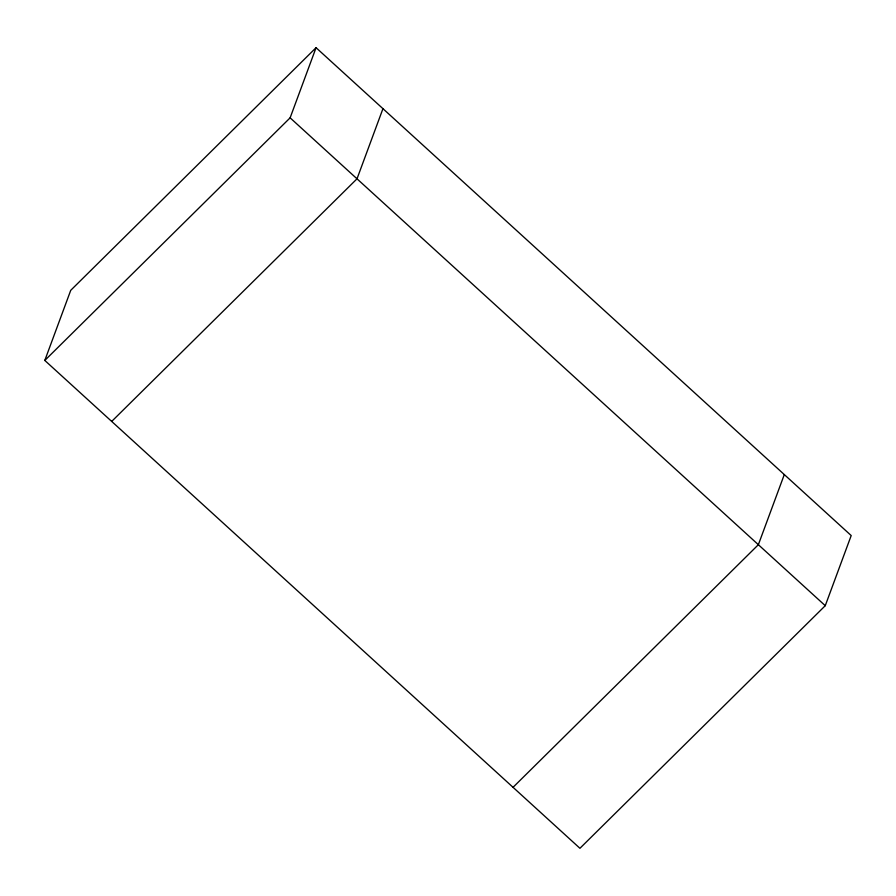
<?xml version="1.0" encoding="UTF-8"?>
<svg xmlns="http://www.w3.org/2000/svg" width="896" height="896" viewBox="0 0 896 896"><rect width="100%" height="100%" fill="white"/><g stroke="black" fill="none" stroke-linecap="round" stroke-linejoin="round"><path stroke-width="1.34" d="M44.8 360.438L70.739 290.315L316.064 47.701L851.2 535.562L825.261 605.685L579.936 848.299L44.8 360.438L290.125 117.835L316.064 47.701M382.95 108.685L357.011 178.808L111.698 421.422M784.302 474.578L758.363 544.701L513.05 787.315M290.125 117.835L825.261 605.685"/></g></svg>
